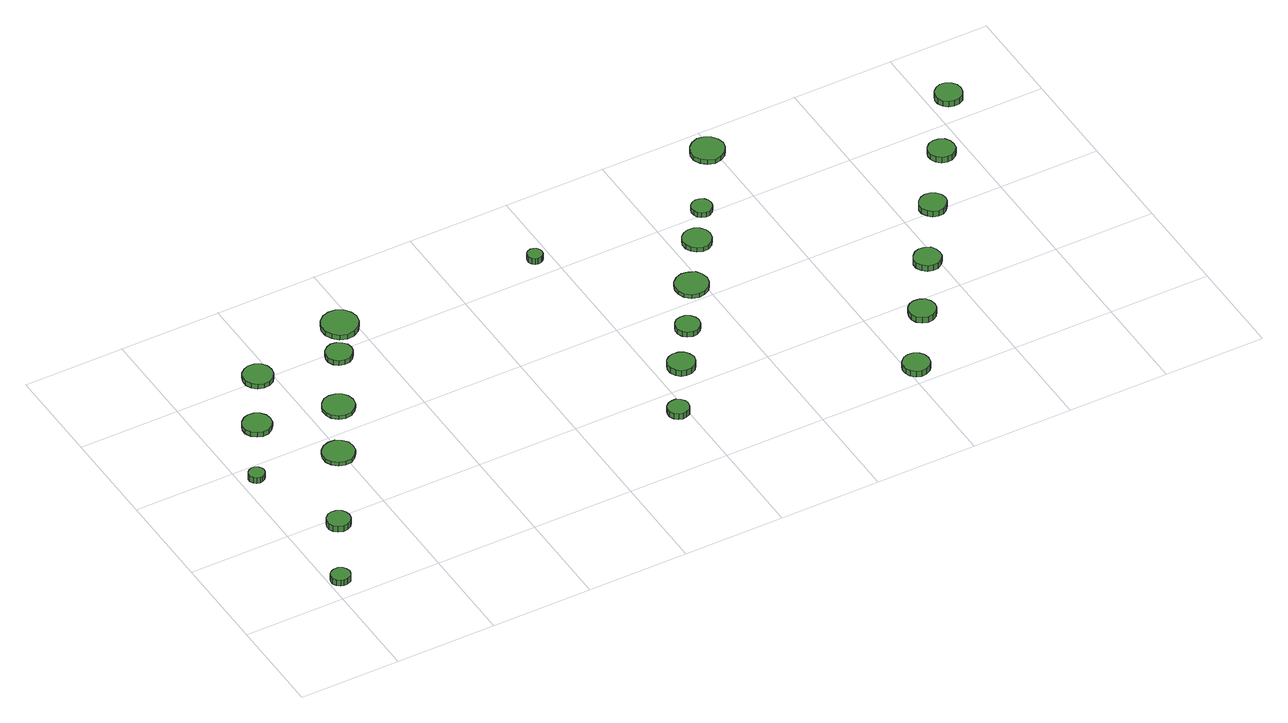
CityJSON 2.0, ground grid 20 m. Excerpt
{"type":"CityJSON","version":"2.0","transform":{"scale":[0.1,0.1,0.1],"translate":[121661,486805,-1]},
"CityObjects":{
"tree1":{"type":"SolitaryVegetationObject","attributes":{"function":"something"},"geometry":[{"type":"MultiSurface","lod":"1","boundaries":[[[0,1,2,3,4,5,6,7,8,9,10,11,12,13,14]],[[15,16,17,18,19,20,21,22,23,24,25,26,27,28,29]],[[0,29,28,1]],[[1,28,27,2]],[[2,27,26,3]],[[3,26,25,4]],[[4,25,24,5]],[[5,24,23,6]],[[6,23,22,7]],[[7,22,21,8]],[[8,21,20,9]],[[9,20,19,10]],[[10,19,18,11]],[[11,18,17,12]],[[12,17,16,13]],[[13,16,15,14]],[[14,15,29,0]]]}]},
"tree2":{"type":"SolitaryVegetationObject","attributes":{"function":"something"},"geometry":[{"type":"MultiSurface","lod":"1","boundaries":[[[30,31,32,33,34,35,36,37,38,39,40,41,42,43,44]],[[45,46,47,48,49,50,51,52,53,54,55,56,57,58,59]],[[30,59,58,31]],[[31,58,57,32]],[[32,57,56,33]],[[33,56,55,34]],[[34,55,54,35]],[[35,54,53,36]],[[36,53,52,37]],[[37,52,51,38]],[[38,51,50,39]],[[39,50,49,40]],[[40,49,48,41]],[[41,48,47,42]],[[42,47,46,43]],[[43,46,45,44]],[[44,45,59,30]]]}]},
"tree3":{"type":"SolitaryVegetationObject","attributes":{"function":"something"},"geometry":[{"type":"MultiSurface","lod":"1","boundaries":[[[60,61,62,63,64,65,66,67,68,69,70,71,72,73,74]],[[75,76,77,78,79,80,81,82,83,84,85,86,87,88,89]],[[60,89,88,61]],[[61,88,87,62]],[[62,87,86,63]],[[63,86,85,64]],[[64,85,84,65]],[[65,84,83,66]],[[66,83,82,67]],[[67,82,81,68]],[[68,81,80,69]],[[69,80,79,70]],[[70,79,78,71]],[[71,78,77,72]],[[72,77,76,73]],[[73,76,75,74]],[[74,75,89,60]]]}]},
"tree4":{"type":"SolitaryVegetationObject","attributes":{"function":"something"},"geometry":[{"type":"MultiSurface","lod":"1","boundaries":[[[90,91,92,93,94,95,96,97,98,99,100,101,102,103,104]],[[105,106,107,108,109,110,111,112,113,114,115,116,117,118,119]],[[90,119,118,91]],[[91,118,117,92]],[[92,117,116,93]],[[93,116,115,94]],[[94,115,114,95]],[[95,114,113,96]],[[96,113,112,97]],[[97,112,111,98]],[[98,111,110,99]],[[99,110,109,100]],[[100,109,108,101]],[[101,108,107,102]],[[102,107,106,103]],[[103,106,105,104]],[[104,105,119,90]]]}]},
"tree5":{"type":"SolitaryVegetationObject","attributes":{"function":"something"},"geometry":[{"type":"MultiSurface","lod":"1","boundaries":[[[120,121,122,123,124,125,126,127,128,129,130,131,132,133,134]],[[135,136,137,138,139,140,141,142,143,144,145,146,147,148,149]],[[120,149,148,121]],[[121,148,147,122]],[[122,147,146,123]],[[123,146,145,124]],[[124,145,144,125]],[[125,144,143,126]],[[126,143,142,127]],[[127,142,141,128]],[[128,141,140,129]],[[129,140,139,130]],[[130,139,138,131]],[[131,138,137,132]],[[132,137,136,133]],[[133,136,135,134]],[[134,135,149,120]]]}]},
"tree6":{"type":"SolitaryVegetationObject","attributes":{"function":"something"},"geometry":[{"type":"MultiSurface","lod":"1","boundaries":[[[150,151,152,153,154,155,156,157,158,159,160,161,162,163,164]],[[165,166,167,168,169,170,171,172,173,174,175,176,177,178,179]],[[150,179,178,151]],[[151,178,177,152]],[[152,177,176,153]],[[153,176,175,154]],[[154,175,174,155]],[[155,174,173,156]],[[156,173,172,157]],[[157,172,171,158]],[[158,171,170,159]],[[159,170,169,160]],[[160,169,168,161]],[[161,168,167,162]],[[162,167,166,163]],[[163,166,165,164]],[[164,165,179,150]]]}]},
"tree7":{"type":"SolitaryVegetationObject","attributes":{"function":"something"},"geometry":[{"type":"MultiSurface","lod":"1","boundaries":[[[180,181,182,183,184,185,186,187,188,189,190,191,192,193,194]],[[195,196,197,198,199,200,201,202,203,204,205,206,207,208,209]],[[180,209,208,181]],[[181,208,207,182]],[[182,207,206,183]],[[183,206,205,184]],[[184,205,204,185]],[[185,204,203,186]],[[186,203,202,187]],[[187,202,201,188]],[[188,201,200,189]],[[189,200,199,190]],[[190,199,198,191]],[[191,198,197,192]],[[192,197,196,193]],[[193,196,195,194]],[[194,195,209,180]]]}]},
"tree8":{"type":"SolitaryVegetationObject","attributes":{"function":"something"},"geometry":[{"type":"MultiSurface","lod":"1","boundaries":[[[210,211,212,213,214,215,216,217,218,219,220,221,222,223,224]],[[225,226,227,228,229,230,231,232,233,234,235,236,237,238,239]],[[210,239,238,211]],[[211,238,237,212]],[[212,237,236,213]],[[213,236,235,214]],[[214,235,234,215]],[[215,234,233,216]],[[216,233,232,217]],[[217,232,231,218]],[[218,231,230,219]],[[219,230,229,220]],[[220,229,228,221]],[[221,228,227,222]],[[222,227,226,223]],[[223,226,225,224]],[[224,225,239,210]]]}]},
"tree9":{"type":"SolitaryVegetationObject","attributes":{"function":"something"},"geometry":[{"type":"MultiSurface","lod":"1","boundaries":[[[240,241,242,243,244,245,246,247,248,249,250,251,252,253,254]],[[255,256,257,258,259,260,261,262,263,264,265,266,267,268,269]],[[240,269,268,241]],[[241,268,267,242]],[[242,267,266,243]],[[243,266,265,244]],[[244,265,264,245]],[[245,264,263,246]],[[246,263,262,247]],[[247,262,261,248]],[[248,261,260,249]],[[249,260,259,250]],[[250,259,258,251]],[[251,258,257,252]],[[252,257,256,253]],[[253,256,255,254]],[[254,255,269,240]]]}]},
"tree10":{"type":"SolitaryVegetationObject","attributes":{"function":"something"},"geometry":[{"type":"MultiSurface","lod":"1","boundaries":[[[270,271,272,273,274,275,276,277,278,279,280,281,282,283,284]],[[285,286,287,288,289,290,291,292,293,294,295,296,297,298,299]],[[270,299,298,271]],[[271,298,297,272]],[[272,297,296,273]],[[273,296,295,274]],[[274,295,294,275]],[[275,294,293,276]],[[276,293,292,277]],[[277,292,291,278]],[[278,291,290,279]],[[279,290,289,280]],[[280,289,288,281]],[[281,288,287,282]],[[282,287,286,283]],[[283,286,285,284]],[[284,285,299,270]]]}]},
"tree11":{"type":"SolitaryVegetationObject","attributes":{"function":"something"},"geometry":[{"type":"MultiSurface","lod":"1","boundaries":[[[300,301,302,303,304,305,306,307,308,309,310,311,312,313,314]],[[315,316,317,318,319,320,321,322,323,324,325,326,327,328,329]],[[300,329,328,301]],[[301,328,327,302]],[[302,327,326,303]],[[303,326,325,304]],[[304,325,324,305]],[[305,324,323,306]],[[306,323,322,307]],[[307,322,321,308]],[[308,321,320,309]],[[309,320,319,310]],[[310,319,318,311]],[[311,318,317,312]],[[312,317,316,313]],[[313,316,315,314]],[[314,315,329,300]]]}]},
"tree12":{"type":"SolitaryVegetationObject","attributes":{"function":"something"},"geometry":[{"type":"MultiSurface","lod":"1","boundaries":[[[330,331,332,333,334,335,336,337,338,339,340,341,342,343,344]],[[345,346,347,348,349,350,351,352,353,354,355,356,357,358,359]],[[330,359,358,331]],[[331,358,357,332]],[[332,357,356,333]],[[333,356,355,334]],[[334,355,354,335]],[[335,354,353,336]],[[336,353,352,337]],[[337,352,351,338]],[[338,351,350,339]],[[339,350,349,340]],[[340,349,348,341]],[[341,348,347,342]],[[342,347,346,343]],[[343,346,345,344]],[[344,345,359,330]]]}]},
"tree13":{"type":"SolitaryVegetationObject","attributes":{"function":"something"},"geometry":[{"type":"MultiSurface","lod":"1","boundaries":[[[360,361,362,363,364,365,366,367,368,369,370,371,372,373,374]],[[375,376,377,378,379,380,381,382,383,384,385,386,387,388,389]],[[360,389,388,361]],[[361,388,387,362]],[[362,387,386,363]],[[363,386,385,364]],[[364,385,384,365]],[[365,384,383,366]],[[366,383,382,367]],[[367,382,381,368]],[[368,381,380,369]],[[369,380,379,370]],[[370,379,378,371]],[[371,378,377,372]],[[372,377,376,373]],[[373,376,375,374]],[[374,375,389,360]]]}]},
"tree14":{"type":"SolitaryVegetationObject","attributes":{"function":"something"},"geometry":[{"type":"MultiSurface","lod":"1","boundaries":[[[390,391,392,393,394,395,396,397,398,399,400,401,402,403,404]],[[405,406,407,408,409,410,411,412,413,414,415,416,417,418,419]],[[390,419,418,391]],[[391,418,417,392]],[[392,417,416,393]],[[393,416,415,394]],[[394,415,414,395]],[[395,414,413,396]],[[396,413,412,397]],[[397,412,411,398]],[[398,411,410,399]],[[399,410,409,400]],[[400,409,408,401]],[[401,408,407,402]],[[402,407,406,403]],[[403,406,405,404]],[[404,405,419,390]]]}]},
"tree15":{"type":"SolitaryVegetationObject","attributes":{"function":"something"},"geometry":[{"type":"MultiSurface","lod":"1","boundaries":[[[420,421,422,423,424,425,426,427,428,429,430,431,432,433,434]],[[435,436,437,438,439,440,441,442,443,444,445,446,447,448,449]],[[420,449,448,421]],[[421,448,447,422]],[[422,447,446,423]],[[423,446,445,424]],[[424,445,444,425]],[[425,444,443,426]],[[426,443,442,427]],[[427,442,441,428]],[[428,441,440,429]],[[429,440,439,430]],[[430,439,438,431]],[[431,438,437,432]],[[432,437,436,433]],[[433,436,435,434]],[[434,435,449,420]]]}]},
"tree16":{"type":"SolitaryVegetationObject","attributes":{"function":"something"},"geometry":[{"type":"MultiSurface","lod":"1","boundaries":[[[450,451,452,453,454,455,456,457,458,459,460,461,462,463,464]],[[465,466,467,468,469,470,471,472,473,474,475,476,477,478,479]],[[450,479,478,451]],[[451,478,477,452]],[[452,477,476,453]],[[453,476,475,454]],[[454,475,474,455]],[[455,474,473,456]],[[456,473,472,457]],[[457,472,471,458]],[[458,471,470,459]],[[459,470,469,460]],[[460,469,468,461]],[[461,468,467,462]],[[462,467,466,463]],[[463,466,465,464]],[[464,465,479,450]]]}]},
"tree17":{"type":"SolitaryVegetationObject","attributes":{"function":"something"},"geometry":[{"type":"MultiSurface","lod":"1","boundaries":[[[480,481,482,483,484,485,486,487,488,489,490,491,492,493,494]],[[495,496,497,498,499,500,501,502,503,504,505,506,507,508,509]],[[480,509,508,481]],[[481,508,507,482]],[[482,507,506,483]],[[483,506,505,484]],[[484,505,504,485]],[[485,504,503,486]],[[486,503,502,487]],[[487,502,501,488]],[[488,501,500,489]],[[489,500,499,490]],[[490,499,498,491]],[[491,498,497,492]],[[492,497,496,493]],[[493,496,495,494]],[[494,495,509,480]]]}]},
"tree18":{"type":"SolitaryVegetationObject","attributes":{"function":"something"},"geometry":[{"type":"MultiSurface","lod":"1","boundaries":[[[510,511,512,513,514,515,516,517,518,519,520,521,522,523,524]],[[525,526,527,528,529,530,531,532,533,534,535,536,537,538,539]],[[510,539,538,511]],[[511,538,537,512]],[[512,537,536,513]],[[513,536,535,514]],[[514,535,534,515]],[[515,534,533,516]],[[516,533,532,517]],[[517,532,531,518]],[[518,531,530,519]],[[519,530,529,520]],[[520,529,528,521]],[[521,528,527,522]],[[522,527,526,523]],[[523,526,525,524]],[[524,525,539,510]]]}]},
"tree19":{"type":"SolitaryVegetationObject","attributes":{"function":"something"},"geometry":[{"type":"MultiSurface","lod":"1","boundaries":[[[540,541,542,543,544,545,546,547,548,549,550,551,552,553,554]],[[555,556,557,558,559,560,561,562,563,564,565,566,567,568,569]],[[540,569,568,541]],[[541,568,567,542]],[[542,567,566,543]],[[543,566,565,544]],[[544,565,564,545]],[[545,564,563,546]],[[546,563,562,547]],[[547,562,561,548]],[[548,561,560,549]],[[549,560,559,550]],[[550,559,558,551]],[[551,558,557,552]],[[552,557,556,553]],[[553,556,555,554]],[[554,555,569,540]]]}]},
"tree20":{"type":"SolitaryVegetationObject","attributes":{"function":"something"},"geometry":[{"type":"MultiSurface","lod":"1","boundaries":[[[570,571,572,573,574,575,576,577,578,579,580,581,582,583,584]],[[585,586,587,588,589,590,591,592,593,594,595,596,597,598,599]],[[570,599,598,571]],[[571,598,597,572]],[[572,597,596,573]],[[573,596,595,574]],[[574,595,594,575]],[[575,594,593,576]],[[576,593,592,577]],[[577,592,591,578]],[[578,591,590,579]],[[579,590,589,580]],[[580,589,588,581]],[[581,588,587,582]],[[582,587,586,583]],[[583,586,585,584]],[[584,585,599,570]]]}]},
"tree21":{"type":"SolitaryVegetationObject","attributes":{"function":"something"},"geometry":[{"type":"MultiSurface","lod":"1","boundaries":[[[600,601,602,603,604,605,606,607,608,609,610,611,612,613,614]],[[615,616,617,618,619,620,621,622,623,624,625,626,627,628,629]],[[600,629,628,601]],[[601,628,627,602]],[[602,627,626,603]],[[603,626,625,604]],[[604,625,624,605]],[[605,624,623,606]],[[606,623,622,607]],[[607,622,621,608]],[[608,621,620,609]],[[609,620,619,610]],[[610,619,618,611]],[[611,618,617,612]],[[612,617,616,613]],[[613,616,615,614]],[[614,615,629,600]]]}]},
"tree22":{"type":"SolitaryVegetationObject","attributes":{"function":"something"},"geometry":[{"type":"MultiSurface","lod":"1","boundaries":[[[630,631,632,633,634,635,636,637,638,639,640,641,642,643,644]],[[645,646,647,648,649,650,651,652,653,654,655,656,657,658,659]],[[630,659,658,631]],[[631,658,657,632]],[[632,657,656,633]],[[633,656,655,634]],[[634,655,654,635]],[[635,654,653,636]],[[636,653,652,637]],[[637,652,651,638]],[[638,651,650,639]],[[639,650,649,640]],[[640,649,648,641]],[[641,648,647,642]],[[642,647,646,643]],[[643,646,645,644]],[[644,645,659,630]]]}]},
"tree23":{"type":"SolitaryVegetationObject","attributes":{"function":"something"},"geometry":[{"type":"MultiSurface","lod":"1","boundaries":[[[660,661,662,663,664,665,666,667,668,669,670,671,672,673,674]],[[675,676,677,678,679,680,681,682,683,684,685,686,687,688,689]],[[660,689,688,661]],[[661,688,687,662]],[[662,687,686,663]],[[663,686,685,664]],[[664,685,684,665]],[[665,684,683,666]],[[666,683,682,667]],[[667,682,681,668]],[[668,681,680,669]],[[669,680,679,670]],[[670,679,678,671]],[[671,678,677,672]],[[672,677,676,673]],[[673,676,675,674]],[[674,675,689,660]]]}]}
},
"vertices":[
[40,44,24],[38,52,24],[34,58,24],[27,62,24],[19,62,24],[12,60,24],[6,55,24],[3,48,24],[3,40,24],[6,33,24],[12,28,24],[19,26,24],[27,27,24],[34,30,24],[38,37,24],[38,37,11],[34,30,11],[27,27,11],[19,26,11],[12,28,11],[6,33,11],[3,40,11],[3,48,11],[6,55,11],[12,60,11],[19,62,11],[27,62,11],[34,58,11],[38,52,11],[40,44,11],
[48,368,20],[47,374,20],[43,379,20],[37,383,20],[31,383,20],[25,381,20],[20,377,20],[17,371,20],[17,365,20],[20,359,20],[25,354,20],[31,352,20],[37,353,20],[43,356,20],[47,361,20],[47,361,7],[43,356,7],[37,353,7],[31,352,7],[25,354,7],[20,359,7],[17,365,7],[17,371,7],[20,377,7],[25,381,7],[31,383,7],[37,383,7],[43,379,7],[47,374,7],[48,368,7],
[117,178,25],[115,187,25],[110,195,25],[101,200,25],[92,201,25],[83,198,25],[76,191,25],[72,183,25],[72,173,25],[76,165,25],[83,159,25],[92,156,25],[101,157,25],[110,161,25],[115,169,25],[115,169,12],[110,161,12],[101,157,12],[92,156,12],[83,159,12],[76,165,12],[72,173,12],[72,183,12],[76,191,12],[83,198,12],[92,201,12],[101,200,12],[110,195,12],[115,187,12],[117,178,12],
[131,490,17],[129,501,17],[122,510,17],[112,516,17],[100,517,17],[90,514,17],[81,506,17],[76,495,17],[76,484,17],[81,473,17],[90,466,17],[100,462,17],[112,463,17],[122,469,17],[129,478,17],[129,478,7],[122,469,7],[112,463,7],[100,462,7],[90,466,7],[81,473,7],[76,484,7],[76,495,7],[81,506,7],[90,514,7],[100,517,7],[112,516,7],[122,510,7],[129,501,7],[131,490,7],
[223,349,16],[221,362,16],[213,372,16],[202,379,16],[189,380,16],[177,376,16],[167,367,16],[162,355,16],[162,342,16],[167,331,16],[177,322,16],[189,318,16],[202,319,16],[213,326,16],[221,336,16],[221,336,8],[213,326,8],[202,319,8],[189,318,8],[177,322,8],[167,331,8],[162,342,8],[162,355,8],[167,367,8],[177,376,8],[189,380,8],[202,379,8],[213,372,8],[221,362,8],[223,349,8],
[201,607,16],[199,619,16],[192,629,16],[181,635,16],[169,636,16],[158,632,16],[149,624,16],[144,613,16],[144,601,16],[149,590,16],[158,582,16],[169,578,16],[181,579,16],[192,585,16],[199,595,16],[199,595,6],[192,585,6],[181,579,6],[169,578,6],[158,582,6],[149,590,6],[144,601,6],[144,613,6],[149,624,6],[158,632,6],[169,636,6],[181,635,6],[192,629,6],[199,619,6],[201,607,6],
[288,462,15],[285,475,15],[278,485,15],[267,491,15],[254,493,15],[242,489,15],[232,480,15],[227,468,15],[227,455,15],[232,444,15],[242,435,15],[254,431,15],[267,432,15],[278,439,15],[285,449,15],[285,449,7],[278,439,7],[267,432,7],[254,431,7],[242,435,7],[232,444,7],[227,455,7],[227,468,7],[232,480,7],[242,489,7],[254,493,7],[267,491,7],[278,485,7],[285,475,7],[288,462,7],
[356,587,17],[354,598,17],[347,606,17],[338,612,17],[327,613,17],[317,609,17],[309,602,17],[305,592,17],[305,582,17],[309,572,17],[317,565,17],[327,562,17],[338,563,17],[347,568,17],[354,577,17],[354,577,6],[347,568,6],[338,563,6],[327,562,6],[317,565,6],[309,572,6],[305,582,6],[305,592,6],[309,602,6],[317,609,6],[327,613,6],[338,612,6],[347,606,6],[354,598,6],[356,587,6],
[407,657,17],[404,671,17],[395,684,17],[382,691,17],[368,692,17],[354,688,17],[343,678,17],[337,664,17],[337,650,17],[343,636,17],[354,626,17],[368,621,17],[382,623,17],[395,630,17],[404,642,17],[404,642,6],[395,630,6],[382,623,6],[368,621,6],[354,626,6],[343,636,6],[337,650,6],[337,664,6],[343,678,6],[354,688,6],[368,692,6],[382,691,6],[395,684,6],[404,671,6],[407,657,6],
[799,137,30],[797,145,30],[792,152,30],[784,157,30],[776,157,30],[768,155,30],[761,149,30],[758,141,30],[758,133,30],[761,125,30],[768,119,30],[776,116,30],[784,117,30],[792,121,30],[797,128,30],[797,128,17],[792,121,17],[784,117,17],[776,116,17],[768,119,17],[761,125,17],[758,133,17],[758,141,17],[761,149,17],[768,155,17],[776,157,17],[784,157,17],[792,152,17],[797,145,17],[799,137,17],
[877,252,21],[874,263,21],[868,272,21],[858,277,21],[847,278,21],[837,275,21],[829,268,21],[824,258,21],[824,247,21],[829,236,21],[837,229,21],[847,226,21],[858,227,21],[868,232,21],[874,241,21],[874,241,8],[868,232,8],[858,227,8],[847,226,8],[837,229,8],[829,236,8],[824,247,8],[824,258,8],[829,268,8],[837,275,8],[847,278,8],[858,277,8],[868,272,8],[874,263,8],[877,252,8],
[784,642,22],[783,648,22],[779,653,22],[774,656,22],[768,657,22],[762,655,22],[757,651,22],[755,645,22],[755,639,22],[757,633,22],[762,629,22],[768,627,22],[774,628,22],[779,631,22],[783,636,22],[783,636,9],[779,631,9],[774,628,9],[768,627,9],[762,629,9],[757,633,9],[755,639,9],[755,645,9],[757,651,9],[762,655,9],[768,657,9],[774,656,9],[779,653,9],[783,648,9],[784,642,9],
[938,341,17],[936,350,17],[930,358,17],[921,363,17],[912,364,17],[902,361,17],[895,354,17],[891,346,17],[891,336,17],[895,327,17],[902,320,17],[912,317,17],[921,318,17],[930,323,17],[936,331,17],[936,331,6],[930,323,6],[921,318,6],[912,317,6],[902,320,6],[895,327,6],[891,336,6],[891,346,6],[895,354,6],[902,361,6],[912,364,6],[921,363,6],[930,358,6],[936,350,6],[938,341,6],
[1010,437,15],[1007,450,15],[1000,461,15],[988,467,15],[975,469,15],[962,465,15],[952,456,15],[947,444,15],[947,430,15],[952,418,15],[962,409,15],[975,405,15],[988,407,15],[1000,413,15],[1007,424,15],[1007,424,6],[1000,413,6],[988,407,6],[975,405,6],[962,409,6],[952,418,6],[947,430,6],[947,444,6],[952,456,6],[962,465,6],[975,469,6],[988,467,6],[1000,461,6],[1007,450,6],[1010,437,6],
[1076,540,16],[1074,551,16],[1067,561,16],[1057,567,16],[1045,568,16],[1034,564,16],[1026,557,16],[1021,546,16],[1021,534,16],[1026,524,16],[1034,516,16],[1045,512,16],[1057,513,16],[1067,519,16],[1074,529,16],[1074,529,6],[1067,519,6],[1057,513,6],[1045,512,6],[1034,516,6],[1026,524,6],[1021,534,6],[1021,546,6],[1026,557,6],[1034,564,6],[1045,568,6],[1057,567,6],[1067,561,6],[1074,551,6],[1076,540,6],
[1241,36,24],[1239,47,24],[1233,55,24],[1223,61,24],[1212,62,24],[1202,59,24],[1194,51,24],[1190,41,24],[1190,31,24],[1194,21,24],[1202,13,24],[1212,10,24],[1223,11,24],[1233,17,24],[1239,25,24],[1239,25,11],[1233,17,11],[1223,11,11],[1212,10,11],[1202,13,11],[1194,21,11],[1190,31,11],[1190,41,11],[1194,51,11],[1202,59,11],[1212,62,11],[1223,61,11],[1233,55,11],[1239,47,11],[1241,36,11],
[1119,612,17],[1118,620,17],[1113,627,17],[1105,631,17],[1097,632,17],[1089,629,17],[1083,624,17],[1080,616,17],[1080,608,17],[1083,600,17],[1089,595,17],[1097,592,17],[1105,593,17],[1113,597,17],[1118,604,17],[1118,604,6],[1113,597,6],[1105,593,6],[1097,592,6],[1089,595,6],[1083,600,6],[1080,608,6],[1080,616,6],[1083,624,6],[1089,629,6],[1097,632,6],[1105,631,6],[1113,627,6],[1118,620,6],[1119,612,6],
[1327,163,21],[1325,174,21],[1319,183,21],[1309,188,21],[1298,189,21],[1288,186,21],[1280,179,21],[1276,169,21],[1276,158,21],[1280,148,21],[1288,141,21],[1298,137,21],[1309,138,21],[1319,144,21],[1325,153,21],[1325,153,8],[1319,144,8],[1309,138,8],[1298,137,8],[1288,141,8],[1280,148,8],[1276,158,8],[1276,169,8],[1280,179,8],[1288,186,8],[1298,189,8],[1309,188,8],[1319,183,8],[1325,174,8],[1327,163,8],
[1221,746,16],[1218,759,16],[1210,770,16],[1198,777,16],[1185,779,16],[1172,774,16],[1162,765,16],[1156,753,16],[1156,739,16],[1162,727,16],[1172,718,16],[1185,713,16],[1198,715,16],[1210,722,16],[1218,733,16],[1218,733,6],[1210,722,6],[1198,715,6],[1185,713,6],[1172,718,6],[1162,727,6],[1156,739,6],[1156,753,6],[1162,765,6],[1172,774,6],[1185,779,6],[1198,777,6],[1210,770,6],[1218,759,6],[1221,746,6],
[1407,284,20],[1405,295,20],[1399,304,20],[1389,309,20],[1378,310,20],[1368,307,20],[1360,299,20],[1355,290,20],[1355,279,20],[1360,269,20],[1368,261,20],[1378,258,20],[1389,259,20],[1399,265,20],[1405,273,20],[1405,273,7],[1399,265,7],[1389,259,7],[1378,258,7],[1368,261,7],[1360,269,7],[1355,279,7],[1355,290,7],[1360,299,7],[1368,307,7],[1378,310,7],[1389,309,7],[1399,304,7],[1405,295,7],[1407,284,7],
[1491,410,20],[1489,421,20],[1482,430,20],[1473,435,20],[1462,436,20],[1452,433,20],[1444,426,20],[1439,416,20],[1439,405,20],[1444,395,20],[1452,388,20],[1462,384,20],[1473,385,20],[1482,391,20],[1489,400,20],[1489,400,7],[1482,391,7],[1473,385,7],[1462,384,7],[1452,388,7],[1444,395,7],[1439,405,7],[1439,416,7],[1444,426,7],[1452,433,7],[1462,436,7],[1473,435,7],[1482,430,7],[1489,421,7],[1491,410,7],
[1578,531,21],[1576,542,21],[1570,551,21],[1560,556,21],[1550,557,21],[1539,554,21],[1531,546,21],[1527,537,21],[1527,526,21],[1531,516,21],[1539,508,21],[1550,505,21],[1560,506,21],[1570,512,21],[1576,520,21],[1576,520,8],[1570,512,8],[1560,506,8],[1550,505,8],[1539,508,8],[1531,516,8],[1527,526,8],[1527,537,8],[1531,546,8],[1539,554,8],[1550,557,8],[1560,556,8],[1570,551,8],[1576,542,8],[1578,531,8],
[1667,661,20],[1665,671,20],[1659,680,20],[1649,686,20],[1638,687,20],[1628,683,20],[1620,676,20],[1615,666,20],[1615,655,20],[1620,645,20],[1628,638,20],[1638,635,20],[1649,636,20],[1659,641,20],[1665,650,20],[1665,650,7],[1659,641,7],[1649,636,7],[1638,635,7],[1628,638,7],[1620,645,7],[1615,655,7],[1615,666,7],[1620,676,7],[1628,683,7],[1638,687,7],[1649,686,7],[1659,680,7],[1665,671,7],[1667,661,7]
]}
